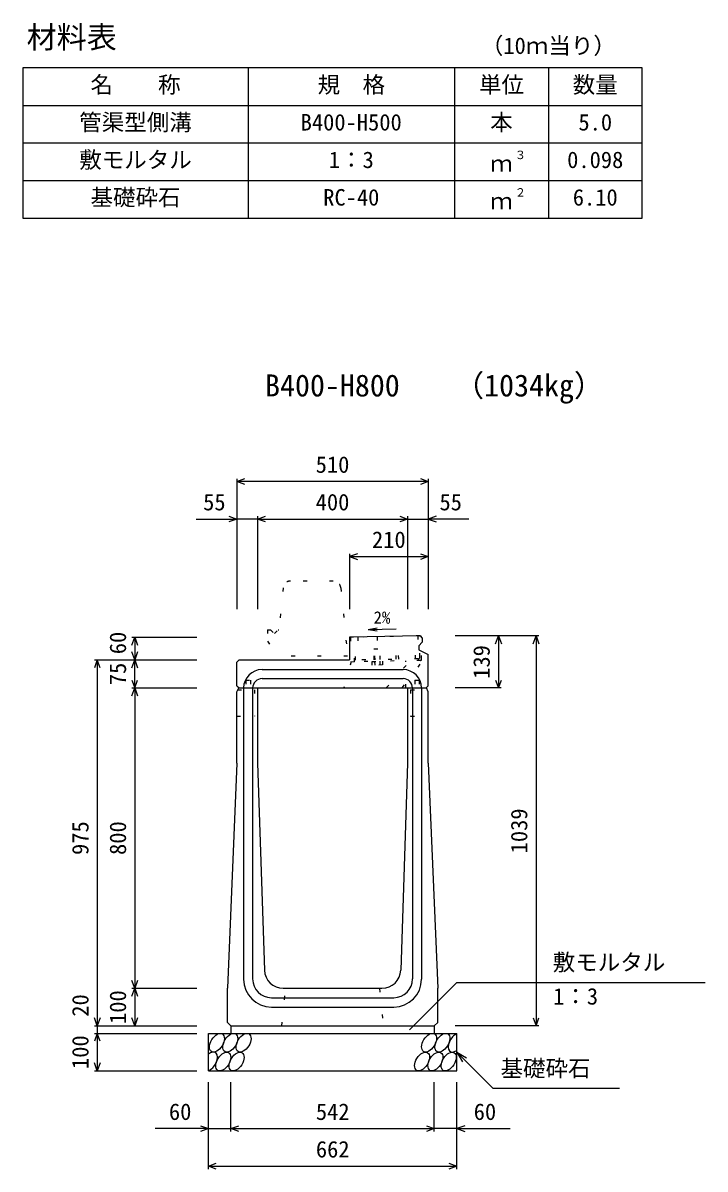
# Model space of a CAD drawing. Units: millimetres, scale not verified. Extents: x -12600 to 12600, y -5940 to 5940.
# Drawn here: x 3375 to 5192, y -340 to 2713 of the extents above; entities that cross this region are included whole.
import ezdxf
from ezdxf.enums import TextEntityAlignment as Align

# ---------------------------------------------------------------- set-up
doc = ezdxf.new("R2010")
doc.units = ezdxf.units.MM
doc.header["$LTSCALE"] = 40
doc.linetypes.add('DOTTED', pattern=[1.75, 0.25, -1.5])
for name, color, linetype, lineweight in [('0-0_DIM', 7, 'Continuous', 25), ('0-2_HATCH', 6, 'Continuous', 25), ('0-3_HYO', 3, 'Continuous', 25), ('0-4_HYO2', 4, 'Continuous', 25), ('0-5_OUTLINE', 3, 'Continuous', 25), ('0-6_OUTLINE2', 4, 'DOTTED', 25), ('0-7_TXT', 7, 'Continuous', 25)]:
    doc.layers.add(name, color=color, linetype=linetype, lineweight=lineweight)
doc.styles.add('ＭＳ ゴシック', font='')
doc.styles.get('ＭＳ ゴシック').set_extended_font_data('MS Gothic')

msp = doc.modelspace()

# ---------------------------------------------------------------- linework, layer by layer
at = {"layer": '0-0_DIM'}
for p, q in [((3945, 1498.96), (3945, 1151.46)), ((4455, 1498.96), (4455, 1151.46)), ((4455, 1491.46), (3945, 1491.46)), ((3836.62, 1391.46), (3945, 1391.46)), ((4000, 1391.46), (3945, 1391.46)), ((4000, 1398.96), (4000, 1151.46)), ((4000, 1391.46), (4400, 1391.46)), ((4400, 1398.96), (4400, 1151.46)), ((4400, 1391.46), (4455, 1391.46)), ((4563.38, 1391.46), (4455, 1391.46)), ((4245, 1298.96), (4245, 1151.46)), ((4245, 1291.46), (4455, 1291.46)), ((3665.5, 1076.46), (3838, 1076.46)), ((3673, 1076.46), (3673, 1016.46)), ((4749.5, 1080.46), (4527, 1080.46)), ((4642, 1080.46), (4642, 941.46)), ((4742, 1080.46), (4742, 41.46)), ((3565.5, 1016.46), (3838, 1016.46)), ((3573, 1016.46), (3573, 41.46)), ((3673, 941.46), (3673, 1016.46)), ((3665.5, 941.46), (3838, 941.46)), ((3673, 941.46), (3673, 141.46)), ((4649.5, 941.46), (4527, 941.46)), ((4404.77, 30.65), (4531, 156.89)), ((4531, 156.89), (5192.46, 156.89)), ((3665.5, 141.46), (3838, 141.46)), ((3673, 141.46), (3673, 41.46)), ((3565.5, 41.46), (3838, 41.46)), ((3573, 41.46), (3573, 21.46)), ((4749.5, 41.46), (4527, 41.46)), ((3565.5, 21.46), (3838, 21.46)), ((3573, 21.46), (3573, -78.54)), ((4531, -28.54), (4626.76, -124.29)), ((4531, -28.54), (4556.98, -43.54)), ((4531, -28.54), (4546, -54.52)), ((3565.5, -78.54), (3838, -78.54)), ((3869, -339.9), (3869, -108.54)), ((3929, -239.9), (3929, -108.54)), ((4471, -239.9), (4471, -108.54)), ((4531, -339.9), (4531, -108.54)), ((4626.76, -124.29), (4964.31, -124.29)), ((3869, -232.4), (3727.21, -232.4)), ((3869, -232.4), (3929, -232.4)), ((3929, -232.4), (4471, -232.4)), ((4531, -232.4), (4471, -232.4)), ((4531, -232.4), (4672.79, -232.4)), ((3869, -332.4), (4531, -332.4))]:
    msp.add_line(p, q, dxfattribs=at)
for points in [[(3966.14, 1483.77), (3945, 1491.46), (3966.14, 1499.16)], [(4433.86, 1499.16), (4455, 1491.46), (4433.86, 1483.77)], [(3923.86, 1399.16), (3945, 1391.46), (3923.86, 1383.77)], [(4021.14, 1383.77), (4000, 1391.46), (4021.14, 1399.16)], [(4378.86, 1399.16), (4400, 1391.46), (4378.86, 1383.77)], [(4476.14, 1399.16), (4455, 1391.46), (4476.14, 1383.77)], [(4266.14, 1299.16), (4245, 1291.46), (4266.14, 1283.77)], [(4433.86, 1299.16), (4455, 1291.46), (4433.86, 1283.77)], [(3665.3, 1055.32), (3673, 1076.46), (3680.7, 1055.32)], [(4634.3, 1059.32), (4642, 1080.46), (4649.7, 1059.32)], [(4734.3, 1059.32), (4742, 1080.46), (4749.7, 1059.32)], [(3580.7, 995.32), (3573, 1016.46), (3565.3, 995.32)], [(3680.7, 1037.61), (3673, 1016.46), (3665.3, 1037.61)], [(3665.3, 995.32), (3673, 1016.46), (3680.7, 995.32)], [(3665.3, 962.61), (3673, 941.46), (3680.7, 962.61)], [(4634.3, 962.61), (4642, 941.46), (4649.7, 962.61)], [(3665.3, 920.32), (3673, 941.46), (3680.7, 920.32)], [(3680.7, 162.61), (3673, 141.46), (3665.3, 162.61)], [(3665.3, 120.32), (3673, 141.46), (3680.7, 120.32)], [(3580.7, 62.61), (3573, 41.46), (3565.3, 62.61)], [(3680.7, 62.61), (3673, 41.46), (3665.3, 62.61)], [(4734.3, 62.61), (4742, 41.46), (4749.7, 62.61)], [(3580.7, 0.32), (3573, 21.46), (3565.3, 0.32)], [(3580.7, -57.39), (3573, -78.54), (3565.3, -57.39)], [(3847.86, -224.71), (3869, -232.4), (3847.86, -240.1)], [(3950.14, -240.1), (3929, -232.4), (3950.14, -224.71)], [(4449.86, -224.71), (4471, -232.4), (4449.86, -240.1)], [(4552.14, -224.71), (4531, -232.4), (4552.14, -240.1)], [(3890.14, -340.1), (3869, -332.4), (3890.14, -324.71)], [(4509.86, -324.71), (4531, -332.4), (4509.86, -340.1)]]:
    msp.add_lwpolyline(points, dxfattribs=at)
at = {"layer": '0-2_HATCH', "linetype": 'DOTTED'}
for p, q in [((4432.46, 1080.32), (4256, 1076.69)), ((4258.35, 1011.22), (4257, 1076.71)), ((4261.25, 1015.78), (4260, 1076.77)), ((4267, 1076.91), (4268.25, 1015.92)), ((4313.24, 1016.85), (4311.99, 1077.84)), ((4318.98, 1077.98), (4320.24, 1017)), ((4369.23, 1018.01), (4367.97, 1078.99)), ((4376.23, 1018.15), (4374.97, 1079.14)), ((4421.22, 1019.08), (4419.96, 1080.07)), ((4426.96, 1080.21), (4428.22, 1019.22)), ((4431.46, 1080.3), (4435.96, 1080.4)), ((4432.63, 1023.81), (4431.46, 1080.3)), ((4437.25, 1017.91), (4435.96, 1080.4)), ((4326.87, 1017.13), (4326.27, 1046.13)), ((4428.22, 1019.22), (4258.26, 1015.72)), ((4434.31, 1014.85), (4258.35, 1011.22)), ((4312.04, 1012.33), (4312.24, 1002.33)), ((4325.89, 1012.61), (4326.1, 1002.61))]:
    msp.add_line(p, q, dxfattribs=at)
for points in [[(4256, 1076.69), (4248, 1076.52), (4249.34, 1011.53), (4258.34, 1011.72)], [(4310.87, 1016.8), (4310.28, 1045.8), (4326.27, 1046.13)]]:
    msp.add_lwpolyline(points, dxfattribs=at)
msp.add_lwpolyline([(4305.11, 1012.18), (4332.82, 1012.76), (4333.03, 1002.76), (4305.32, 1002.19)], close=True, dxfattribs=at)
for centre, radius in [((4428.13, 1023.72), 4.5), ((4434.25, 1017.85), 3)]:
    msp.add_arc(centre, radius, 271.18119, 1.18119, dxfattribs=at)
at = {"layer": '0-2_HATCH'}
for centre in [(3891.89, -3.54), (3927.37, -3.54), (3962.84, -3.54), (4457.05, -3.54), (4492.52, -3.54), (3908.77, -53.54), (3944.25, -53.54), (4438.45, -53.54), (4473.93, -53.54), (4509.41, -53.54)]:
    msp.add_ellipse(centre, major_axis=(14.54, 23.54), ratio=0.5792, dxfattribs=at)
for centre, start_param, end_param in [((4528, -3.54), 0.6666252, 4.1103269), ((3873.3, -53.54), 3.7419964, 7.318141)]:
    msp.add_ellipse(centre, major_axis=(14.54, 23.54), ratio=0.5792, start_param=start_param, end_param=end_param, dxfattribs=at)
at = {"layer": '0-3_HYO'}
for p, q in [((3975, 2593.36), (3975, 2193.36)), ((4525, 2593.36), (4525, 2193.36)), ((4775, 2593.36), (4775, 2193.36)), ((3375, 2493.36), (5025, 2493.36))]:
    msp.add_line(p, q, dxfattribs=at)
msp.add_lwpolyline([(3375, 2193.36), (5025, 2193.36), (5025, 2593.36), (3375, 2593.36)], close=True, dxfattribs=at)
at = {"layer": '0-4_HYO2'}
for p, q in [((3375, 2393.36), (5025, 2393.36)), ((3375, 2293.36), (5025, 2293.36))]:
    msp.add_line(p, q, dxfattribs=at)
at = {"layer": '0-5_OUTLINE', "linetype": 'DOTTED'}
for p, q in [((4201.9, 1226.46), (4088.1, 1226.46)), ((4068.19, 1208.41), (4057, 1096.46)), ((4221.8, 1208.45), (4240, 1026.46)), ((4027, 1096.46), (4027, 1066.46)), ((4027, 1096.46), (4035, 1096.46)), ((4027, 1066.46), (4050, 1026.46)), ((4240, 1026.46), (4050, 1026.46))]:
    msp.add_line(p, q, dxfattribs=at)
at = {"layer": '0-5_OUTLINE'}
for p, q in [((4433, 1080.34), (4245, 1076.46)), ((4245, 1076.46), (4245, 1016.46)), ((4433, 1080.34), (4439, 1074.46)), ((4439, 1074.46), (4439, 1063.46)), ((4430, 1053.46), (4439, 1063.46)), ((4430, 1053.46), (4430, 1043.46)), ((4430, 1043.46), (4455, 1030.46)), ((3945, 1010.46), (3951, 1016.46)), ((3945, 947.46), (3945, 1010.46)), ((3951, 1016.46), (4245, 1016.46)), ((4455, 947.46), (4455, 1030.46)), ((3945, 947.46), (3951, 941.46)), ((4449, 941.46), (4455, 947.46)), ((3945, 931.46), (3950, 941.46)), ((3945, 741.46), (3945, 931.46)), ((3950, 941.46), (4450, 941.46)), ((4000, 941.46), (4000, 741.46)), ((4400, 941.46), (4400, 741.46)), ((4455, 931.46), (4450, 941.46)), ((4455, 741.46), (4455, 931.46)), ((3945, 741.46), (3920, 141.46)), ((4000, 741.46), (4018.39, 189.8)), ((4400, 741.46), (4381.61, 189.8)), ((4455, 741.46), (4480, 141.46)), ((3920, 50.46), (3920, 141.46)), ((4068.36, 141.46), (4331.64, 141.46)), ((4480, 50.46), (4480, 141.46)), ((3929, 41.46), (3920, 50.46)), ((3929, 41.46), (3929, 21.46)), ((4471, 41.46), (4471, 21.46)), ((3869, 21.46), (4531, 21.46)), ((3869, -78.54), (3869, 21.46)), ((4531, -78.54), (4531, 21.46)), ((3869, -78.54), (4531, -78.54))]:
    msp.add_line(p, q, dxfattribs=at)
at = {"layer": '0-5_OUTLINE', "linetype": 'DOTTED'}
msp.add_lwpolyline([(4035, 1096.46), (4045, 1086.46), (4055, 1096.46), (4057, 1096.46)], dxfattribs=at)
at = {"layer": '0-5_OUTLINE'}
msp.add_lwpolyline([(3929, 41.46), (4471, 41.46), (4480, 50.46)], dxfattribs=at)
at = {"layer": '0-5_OUTLINE', "linetype": 'DOTTED'}
for centre, start, end in [((4088.1, 1206.46), 90, 174.40835), ((4201.9, 1206.46), 4.08463, 90)]:
    msp.add_arc(centre, 20, start, end, dxfattribs=at)
at = {"layer": '0-5_OUTLINE'}
for centre, start, end in [((4068.36, 191.46), 181.90915, 270), ((4331.64, 191.46), 270, 358.09085)]:
    msp.add_arc(centre, 50, start, end, dxfattribs=at)
at = {"layer": '0-6_OUTLINE2'}
for p, q in [((4343.11, 941.46), (4431.47, 1042.7)), ((4249.33, 1012.04), (4230, 941.46)), ((4385.65, 941.46), (4453.37, 1031.31)), ((4395, 941.46), (4395, 1014.04)), ((3969, 961.96), (3981, 961.96)), ((3969, 961.96), (3969, 936.96)), ((3981, 961.96), (3981, 936.96)), ((4419, 961.96), (4431, 961.96)), ((4419, 961.96), (4419, 936.96)), ((4431, 961.96), (4431, 936.96)), ((3947.75, 936.96), (3992, 936.96)), ((3992, 936.96), (3992, 866.46)), ((4408, 936.96), (4408, 866.46)), ((4408, 936.96), (4452.25, 936.96)), ((3945, 866.46), (3992, 866.46)), ((4408, 866.46), (4455, 866.46)), ((4065, 41.46), (4075, 141.46)), ((4325, 141.46), (4335, 41.46))]:
    msp.add_line(p, q, dxfattribs=at)
at = {"layer": '0-6_OUTLINE2', "linetype": 'Continuous'}
for p, q in [((4012, 990.46), (4388, 990.46)), ((4012, 966.46), (4388, 966.46)), ((3963, 941.46), (3963, 165.46)), ((3987, 941.46), (3987, 166.46)), ((4413, 941.46), (4413, 166.46)), ((4437, 941.46), (4437, 165.46)), ((4037, 116.46), (4363, 116.46)), ((4037, 91.46), (4363, 91.46))]:
    msp.add_line(p, q, dxfattribs=at)
for centre, radius, start, end in [((4012, 941.46), 49, 90, 180), ((4388, 941.46), 49, 0, 90), ((4012, 941.46), 25, 90, 180), ((4388, 941.46), 25, 0, 90), ((4037, 165.46), 74, 180, 270), ((4037, 166.46), 50, 180, 270), ((4363, 166.46), 50, 270, 0), ((4363, 165.46), 74, 270, 0)]:
    msp.add_arc(centre, radius, start, end, dxfattribs=at)
at = {"layer": '0-7_TXT'}
for q in [(4318.74, 1102.04), (4369.33, 1098.83), (4318.9, 1093.71)]:
    msp.add_line((4295.19, 1097.42), q, dxfattribs=at)

# ---------------------------------------------------------------- texts
at = {"layer": '0-0_DIM', "style": 'ＭＳ ゴシック'}
for s, p in [('510', (4155, 1501.46)), ('55', (3855.16, 1401.46)), ('400', (4155, 1401.46)), ('55', (4484.84, 1401.46)), ('210', (4305, 1301.46)), ('敷モルタル', (4786.6, 175.62)), ('1：3', (4787.6, 84.93)), ('基礎砕石', (4647.32, -107.12)), ('60', (3764, -222.4)), ('542', (4155.53, -222.4)), ('60', (4576, -222.4)), ('662', (4155.53, -322.4))]:
    msp.add_text(s, height=43.99, dxfattribs=at).set_placement(p, align=Align.BOTTOM_LEFT)
for s, p in [('60', (3663, 1031.46)), ('139', (4632, 965.96)), ('75', (3663, 948.96)), ('1039', (4732, 500.96)), ('975', (3563, 496.71)), ('800', (3663, 496.71)), ('20', (3563, 65.78)), ('100', (3663, 46.46)), ('100', (3563, -73.54))]:
    msp.add_text(s, height=43.99, rotation=90, dxfattribs=at).set_placement(p, align=Align.BOTTOM_LEFT)
at = {"layer": '0-7_TXT', "style": 'ＭＳ ゴシック'}
for s, height, p in [('材料表', 58.65, (3385, 2628.36)), ('（10ｍ当り）', 43.99, (4595, 2617.36)), ('名\u3000\u3000称', 43.99, (3555, 2513.36)), ('規\u3000格', 43.99, (4160, 2513.36)), ('単位', 43.99, (4590, 2513.36)), ('数量', 43.99, (4840, 2513.36)), ('管渠型側溝', 43.99, (3525, 2413.36)), ('本', 43.99, (4620, 2413.36)), ('B400-H500', 43.99, (4115, 2413.36)), ('5.0', 43.99, (4855, 2413.36)), ('敷モルタル', 43.99, (3525, 2313.36)), ('1：3', 43.99, (4190, 2313.36)), ('３', 21.99, (4685.54, 2343.73)), ('0.098', 43.99, (4825, 2313.36)), ('ｍ', 43.99, (4620, 2303.36)), ('基礎砕石', 43.99, (3555, 2213.36)), ('RC-40', 43.99, (4175, 2213.36)), ('２', 21.99, (4685.54, 2243.73)), ('6.10', 43.99, (4840, 2213.36)), ('ｍ', 43.99, (4620, 2203.36)), ('B400-H800', 58.65, (4020, 1700.44)), ('（1034kg）', 58.65, (4523.7, 1700.44)), ('2%', 32.99, (4309.14, 1102.9))]:
    msp.add_text(s, height=height, dxfattribs=at).set_placement(p, align=Align.BOTTOM_LEFT)

doc.saveas('drawing.dxf')
